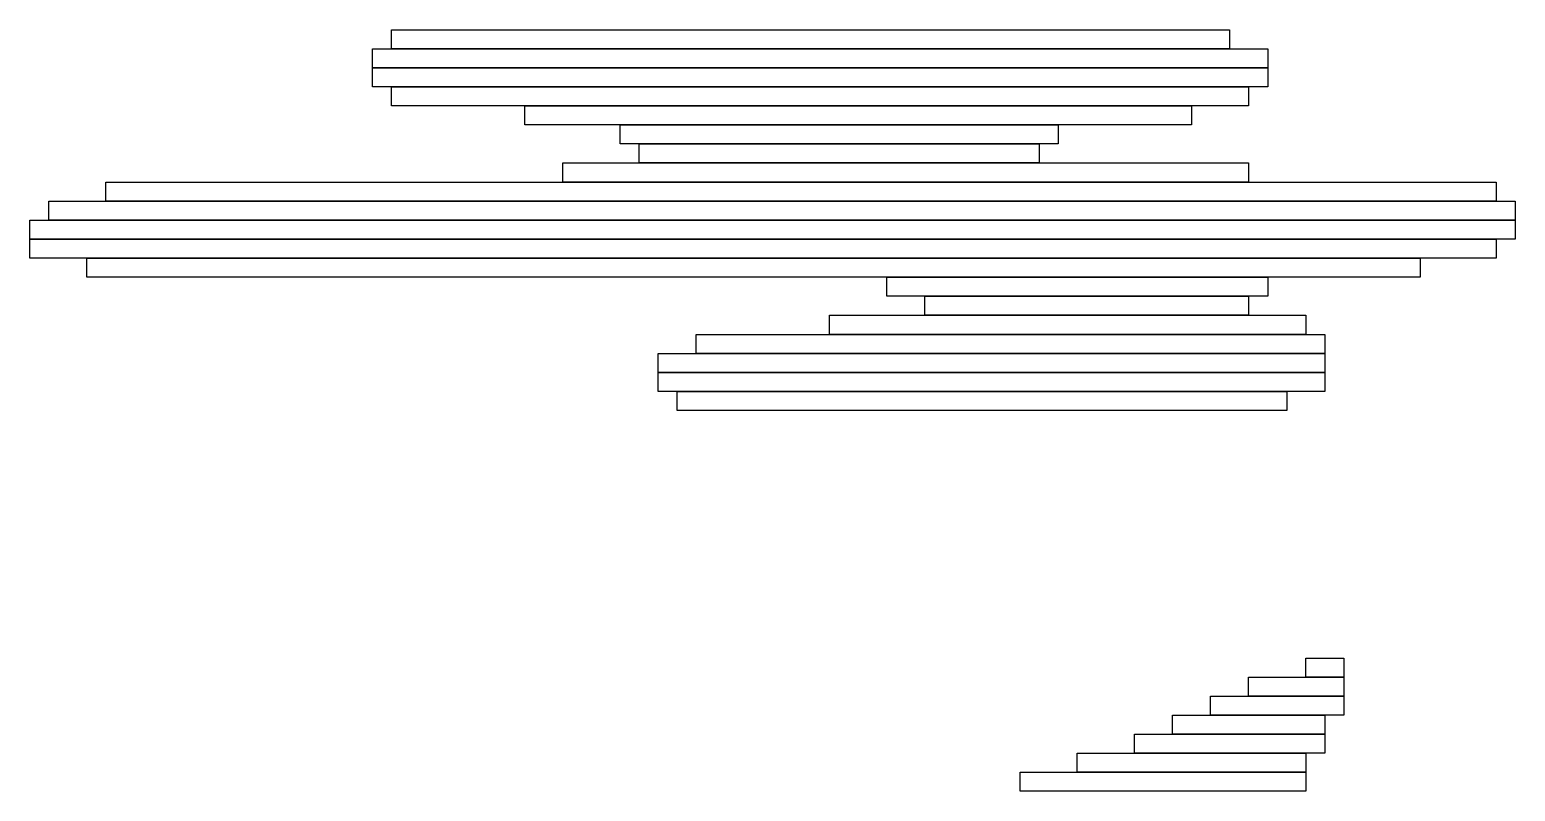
# Model space of a CAD drawing. Extents: x 473 to 551, y 482 to 522.
import ezdxf

# ---------------------------------------------------------------- set-up
doc = ezdxf.new("R2010")
doc.units = 0

msp = doc.modelspace()

# ---------------------------------------------------------------- linework, layer by layer
for p, q in [((492, 522), (536, 522)), ((492, 521), (492, 522)), ((536, 522), (536, 521)), ((491, 521), (538, 521)), ((491, 520), (491, 521)), ((536, 521), (492, 521)), ((538, 521), (538, 520)), ((538, 520), (491, 520)), ((491, 520), (538, 520)), ((491, 519), (491, 520)), ((538, 520), (538, 519)), ((538, 519), (491, 519)), ((492, 519), (537, 519)), ((492, 518), (492, 519)), ((537, 519), (537, 518)), ((537, 518), (492, 518)), ((499, 518), (534, 518)), ((499, 517), (499, 518)), ((534, 518), (534, 517)), ((534, 517), (499, 517)), ((504, 517), (527, 517)), ((504, 516), (504, 517)), ((527, 517), (527, 516)), ((527, 516), (504, 516)), ((505, 516), (526, 516)), ((505, 515), (505, 516)), ((526, 516), (526, 515)), ((501, 515), (537, 515)), ((501, 514), (501, 515)), ((526, 515), (505, 515)), ((537, 515), (537, 514)), ((477, 514), (550, 514)), ((477, 513), (477, 514)), ((537, 514), (501, 514)), ((550, 514), (550, 513)), ((474, 513), (551, 513)), ((474, 512), (474, 513)), ((550, 513), (477, 513)), ((551, 513), (551, 512)), ((473, 512), (551, 512)), ((473, 511), (473, 512)), ((551, 512), (474, 512)), ((551, 512), (551, 511)), ((551, 511), (473, 511)), ((473, 511), (550, 511)), ((473, 510), (473, 511)), ((550, 511), (550, 510)), ((550, 510), (473, 510)), ((476, 510), (546, 510)), ((476, 509), (476, 510)), ((546, 510), (546, 509)), ((546, 509), (476, 509)), ((518, 509), (538, 509)), ((518, 508), (518, 509)), ((538, 509), (538, 508)), ((538, 508), (518, 508)), ((520, 508), (537, 508)), ((520, 507), (520, 508)), ((537, 508), (537, 507)), ((515, 507), (540, 507)), ((515, 506), (515, 507)), ((537, 507), (520, 507)), ((540, 507), (540, 506)), ((508, 506), (541, 506)), ((508, 505), (508, 506)), ((540, 506), (515, 506)), ((541, 506), (541, 505)), ((506, 505), (541, 505)), ((506, 504), (506, 505)), ((541, 505), (508, 505)), ((541, 505), (541, 504)), ((541, 504), (506, 504)), ((506, 504), (541, 504)), ((506, 503), (506, 504)), ((541, 504), (541, 503)), ((541, 503), (506, 503)), ((507, 503), (539, 503)), ((507, 502), (507, 503)), ((539, 503), (539, 502)), ((539, 502), (507, 502)), ((540, 489), (542, 489)), ((540, 488), (540, 489)), ((542, 489), (542, 488)), ((537, 488), (542, 488)), ((537, 487), (537, 488)), ((542, 488), (540, 488)), ((542, 488), (542, 487)), ((535, 487), (542, 487)), ((535, 486), (535, 487)), ((542, 487), (537, 487)), ((542, 487), (542, 486)), ((533, 486), (541, 486)), ((533, 485), (533, 486)), ((542, 486), (535, 486)), ((541, 486), (541, 485)), ((531, 485), (541, 485)), ((531, 484), (531, 485)), ((541, 485), (533, 485)), ((541, 485), (541, 484)), ((528, 484), (540, 484)), ((528, 483), (528, 484)), ((541, 484), (531, 484)), ((540, 484), (540, 483)), ((525, 483), (540, 483)), ((525, 482), (525, 483)), ((540, 483), (528, 483)), ((540, 483), (540, 482)), ((540, 482), (525, 482))]:
    msp.add_line(p, q)

doc.saveas('drawing.dxf')
